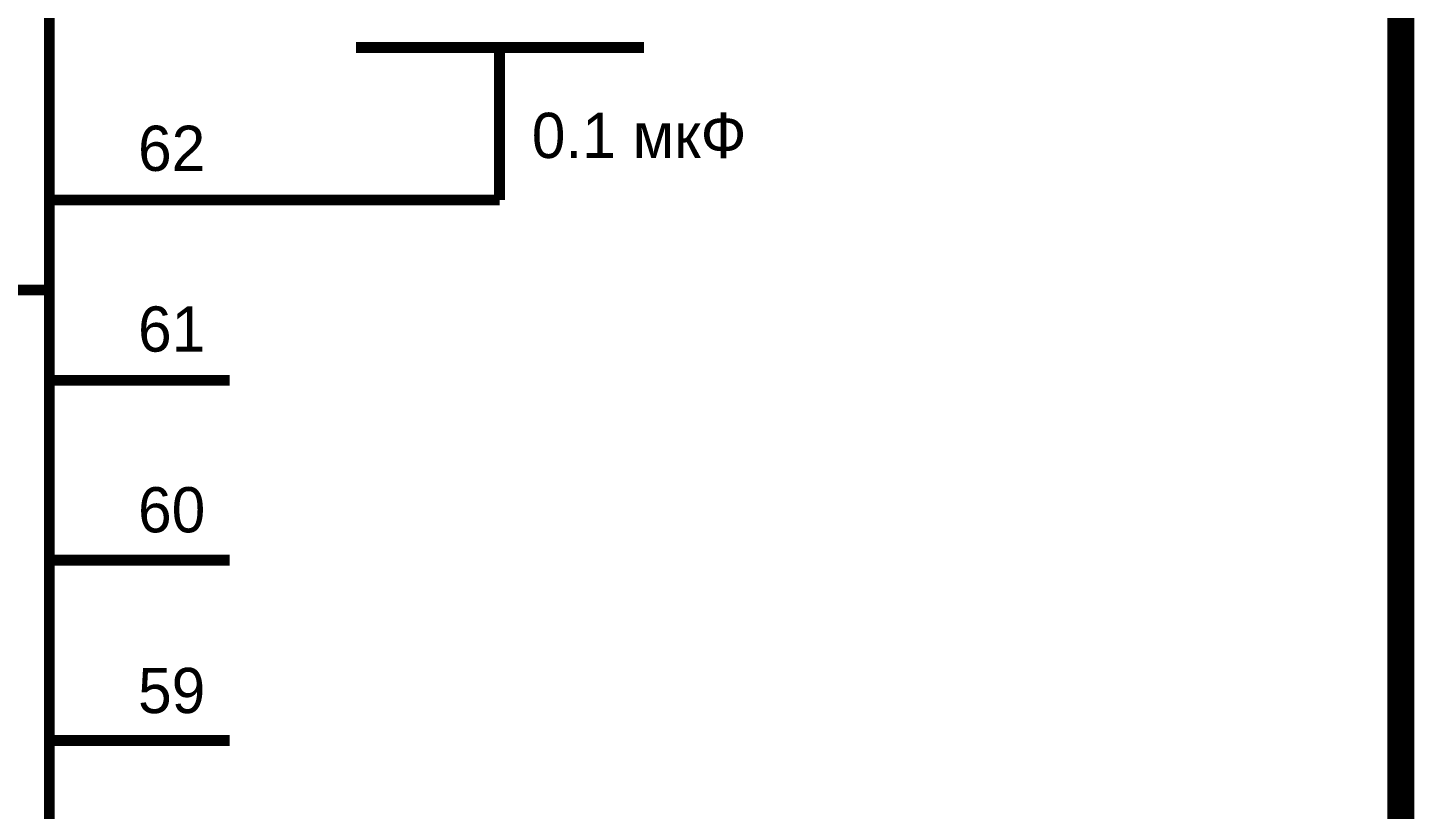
# Model space of a CAD drawing. Header units: inches. Extents: x 0 to 594, y 0 to 420.
# Drawn here: x 351.9 to 390.39, y 270.58 to 292.28 of the extents above; entities that cross this region are included whole.
import ezdxf

# ---------------------------------------------------------------- set-up
doc = ezdxf.new("R2010")
doc.units = ezdxf.units.IN
doc.layers.add('Sheet', color=255, linetype='Continuous')

msp = doc.modelspace()

# ---------------------------------------------------------------- linework, layer by layer
at = {"layer": 'Sheet'}
for points in [[(390.02, 249.98, 0.749, 0.749, 0), (390.02, 384.993, 0.749, 0.749, 0)], [(361.014, 291.729, 0.3, 0.3, 0), (369.01, 291.729, 0.3, 0.3, 0)], [(365.001, 291.594, 0.3, 0.3, 0), (365.001, 287.496, 0.3, 0.3, 0)], [(352.503, 287.496, 0.3, 0.3, 0), (357.509, 287.496, 0.3, 0.3, 0)], [(357.509, 287.496, 0.3, 0.3, 0), (365.001, 287.496, 0.3, 0.3, 0)], [(352.503, 284.998, 0.3, 0.3, 0), (317.506, 284.998, 0.3, 0.3, 0)], [(352.503, 282.49, 0.3, 0.3, 0), (357.509, 282.49, 0.3, 0.3, 0)], [(352.503, 277.495, 0.3, 0.3, 0), (357.509, 277.495, 0.3, 0.3, 0)], [(352.503, 272.489, 0.3, 0.3, 0), (357.509, 272.489, 0.3, 0.3, 0)]]:
    msp.add_lwpolyline(points, format="xyseb", dxfattribs=at)
msp.add_lwpolyline([(265.004, 309.994, 0.3, 0.3, 0), (352.503, 309.994, 0.3, 0.3, 0), (352.503, 135.002, 0.3, 0.3, 0), (265.004, 135.002, 0.3, 0.3, 0), (265.004, 309.994, 0.3, 0.3, 0)], format="xyseb", close=True, dxfattribs=at)

# ---------------------------------------------------------------- texts
for s, p in [('0.1 мкФ', (365.897, 288.66)), ('62', (354.967, 288.302)), ('61', (354.967, 283.285)), ('60', (354.967, 278.268)), ('59', (354.967, 273.251))]:
    msp.add_text(s, height=1.2543, dxfattribs=at).set_placement(p)

doc.saveas('drawing.dxf')
